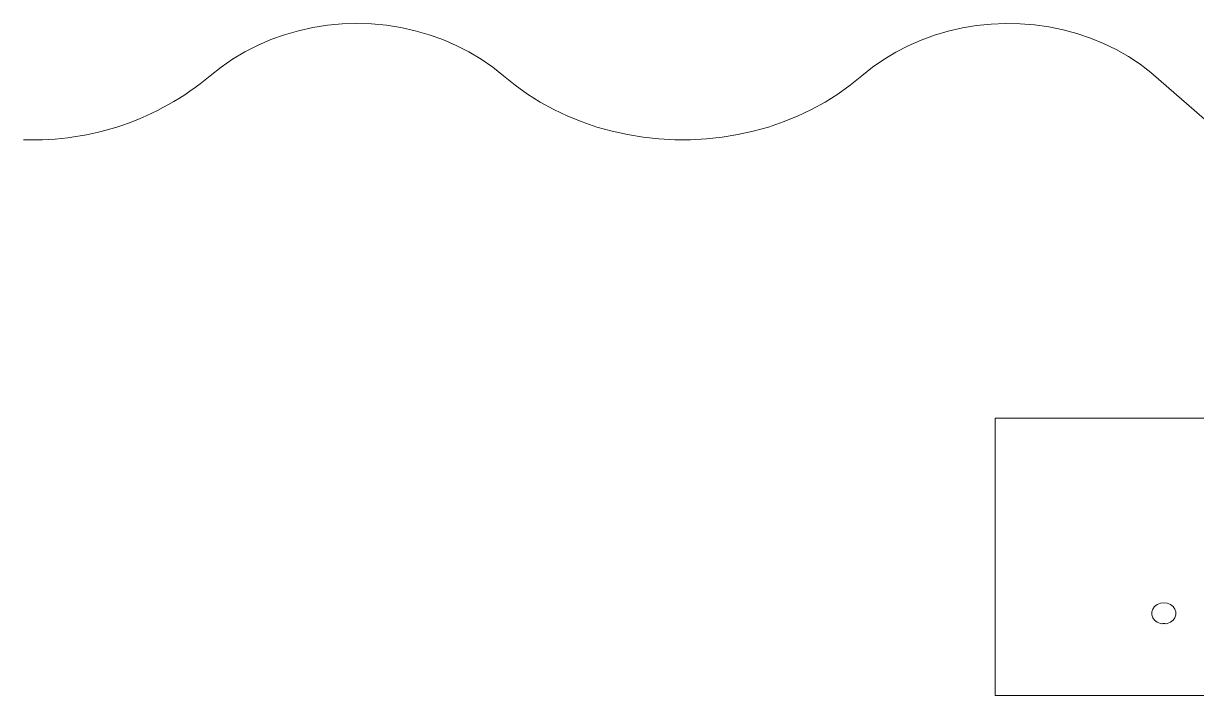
# Model space of a CAD drawing. Header units: millimetres. Extents: x -12977 to 11786, y -11805 to 10558.
# Drawn here: x 493.5 to 916.6, y 5814.6 to 6057 of the extents above; entities that cross this region are included whole.
import ezdxf

# ---------------------------------------------------------------- set-up
doc = ezdxf.new("R2010")
doc.units = ezdxf.units.MM
doc.layers.add('DIKOM_ОБЪЕКТ', color=7, linetype='Continuous')

msp = doc.modelspace()

# ---------------------------------------------------------------- linework, layer by layer
at = {"layer": 'DIKOM_ОБЪЕКТ', "color": 7, "linetype": 'Continuous', "lineweight": 15}
for p, q in [((979.894, 5969.7), (903.868, 6036.087)), ((844.018, 5914.588), (844.018, 5814.588)), ((944.018, 5914.588), (844.018, 5914.588)), ((844.018, 5814.588), (944.018, 5814.588))]:
    msp.add_line(p, q, dxfattribs=at)
at = {"layer": 'DIKOM_ОБЪЕКТ', "color": 7, "linetype": 'Continuous', "lineweight": 15, "flags": 128}
for points in [[(666.676, 6038.057), (662.761, 6041.198), (658.599, 6044.09), (654.209, 6046.719), (649.615, 6049.07), (644.839, 6051.133), (639.905, 6052.897), (634.84, 6054.352), (629.668, 6055.491), (624.415, 6056.309), (619.109, 6056.801), (613.776, 6056.965), (608.442, 6056.801), (603.135, 6056.308), (597.883, 6055.49), (592.711, 6054.35), (587.645, 6052.895), (582.712, 6051.131), (577.936, 6049.068), (573.342, 6046.716), (568.952, 6044.087), (564.79, 6041.194), (560.875, 6038.053)], [(903.868, 6036.087), (900.178, 6039.312), (896.238, 6042.306), (892.066, 6045.054), (887.682, 6047.543), (883.108, 6049.761), (878.367, 6051.697), (873.481, 6053.341), (868.474, 6054.686), (863.372, 6055.724), (858.197, 6056.451), (852.977, 6056.863), (847.736, 6056.959), (842.501, 6056.737), (837.296, 6056.2), (832.147, 6055.348), (827.08, 6054.187), (822.118, 6052.723), (817.286, 6050.962), (812.609, 6048.913), (808.108, 6046.585), (803.806, 6043.992), (799.723, 6041.144), (795.88, 6038.057)], [(795.88, 6038.057), (791.689, 6034.665), (787.262, 6031.507), (782.615, 6028.596), (777.766, 6025.942), (772.736, 6023.556), (767.543, 6021.447), (762.207, 6019.624), (756.751, 6018.094), (751.194, 6016.863), (745.56, 6015.935), (739.869, 6015.314), (734.145, 6015.003), (728.409, 6015.003), (722.685, 6015.314), (716.995, 6015.935), (711.36, 6016.863), (705.804, 6018.094), (700.348, 6019.624), (695.012, 6021.447), (689.819, 6023.556), (684.789, 6025.942), (679.941, 6028.596), (675.294, 6031.507), (670.867, 6034.665), (666.676, 6038.057)], [(904.807, 5840.403), (906.046, 5840.557), (907.185, 5841.008), (908.132, 5841.718), (908.809, 5842.631), (909.162, 5843.671), (909.162, 5844.756), (908.809, 5845.797), (908.132, 5846.709), (907.186, 5847.419), (906.046, 5847.87), (904.807, 5848.024), (903.567, 5847.87), (902.428, 5847.419), (901.482, 5846.709), (900.805, 5845.797), (900.452, 5844.756), (900.451, 5843.671), (900.804, 5842.631), (901.481, 5841.718), (902.428, 5841.008), (903.567, 5840.557), (904.807, 5840.403)], [(904.807, 5840.403), (906.046, 5840.557), (907.185, 5841.008), (908.132, 5841.718), (908.809, 5842.631), (909.162, 5843.671), (909.162, 5844.756), (908.809, 5845.797), (908.132, 5846.709), (907.186, 5847.419), (906.047, 5847.87), (904.807, 5848.024), (903.567, 5847.87), (902.428, 5847.419), (901.482, 5846.709), (900.804, 5845.797), (900.452, 5844.756), (900.452, 5843.671), (900.804, 5842.631), (901.481, 5841.718), (902.428, 5841.008), (903.567, 5840.557), (904.807, 5840.403)], [(905.594, 5840.464), (904.808, 5840.526), (904.02, 5840.464)], [(905.594, 5840.464), (904.808, 5840.526), (904.02, 5840.464)]]:
    msp.add_lwpolyline(points, dxfattribs=at)
at = {"layer": 'DIKOM_ОБЪЕКТ', "color": 7, "linetype": 'Continuous', "lineweight": 15}
for centre, radius, start, end in [((497.106, 6114.452), 99.515, 267.9492, 309.85111), ((904.808, 5835.462), 5.064, 81.04221, 98.96974)]:
    msp.add_arc(centre, radius, start, end, dxfattribs=at)

doc.saveas('drawing.dxf')
